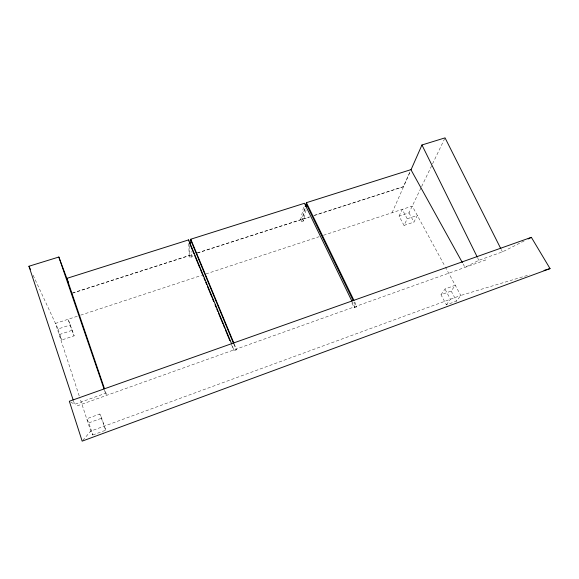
<?xml version="1.0" encoding="UTF-8"?>
<svg xmlns="http://www.w3.org/2000/svg" width="579" height="579" viewBox="0 0 579 579"><rect width="100%" height="100%" fill="white"/><g stroke="black" fill="none" stroke-linecap="round" stroke-linejoin="round"><path stroke-width="0.43" stroke-dasharray="2.9 2.17" d="M234.256 344.049L236.326 349.043L236.232 349.875L233.996 350.671L232.02 344.845M306.096 209.989L303.461 220.99L301.543 221.612L300.631 219.709L303.975 205.277M301.543 221.612L304.72 208.078M303.461 220.99L302.549 219.094L305.155 208.049M314.513 215.25L403.389 186.713L410.193 171.275M392.077 212.71L410.287 171.442M351.873 302.846L354.232 307.71L354.645 306.798L352.293 301.941M354.232 307.71L356.288 306.971L356.707 306.059L354.746 302.021M399.083 216.126L402.195 209.381L407.232 218.775L404.026 225.412L399.083 216.126L408.984 212.855L421.223 187.401M421.613 186.59L432.158 164.66M432.549 163.85L445.048 137.86M404.026 225.412L413.963 222.083L417.314 215.424L407.232 218.775M440.995 294.754L444.94 289.022L455.268 285.281L451.171 291.056L440.995 294.754L446.38 304.844L456.585 301.087L460.79 295.449L529.452 274.801M446.38 304.844L450.433 299.249L444.94 289.022M82.732 440.467L90.737 431.102L460.79 295.449L445.345 267.02M524.125 240.987L502.427 251.894L478.84 260.297L465.009 267.382L462.831 263.452M92.806 434.974L105.733 430.219L101.701 418.176L99.82 414.028L86.705 418.783L88.833 422.858L92.806 434.974L90.737 431.102L80.235 399.032M88.833 422.858L101.701 418.176M77.253 405.85L487.779 259.254M70.848 402.13L74.619 404.323L105.53 393.307L106.746 395.319L105.002 390.203M71.832 330.399L59.152 334.626L61.678 340.018L74.126 335.842L68.112 319.275L74.126 335.842M33.119 275.228L58.059 328.988L70.457 324.884M77.296 316.257L55.483 323.429L79.953 398.171M80.64 315.157L201.608 275.365M205.9 273.954L319.145 236.702M323.437 235.291L412.241 206.081L444.918 266.224M188.754 243.535L189.181 255.498L190.006 257.51L192.069 256.844L191.953 252.589M72.346 293.025L189.181 255.498M197.273 252.9L300.631 219.709M302.549 219.094L309.389 216.901M72.411 293.213L191.316 255.021M197.301 253.095L309.468 217.067M313.746 215.699L403.389 186.713M408.984 212.855L413.963 222.083M451.171 291.056L456.585 301.087M501.219 249.484L502.427 251.894M477.646 257.879L478.84 260.297M353.928 302.115L356.288 306.971M105.733 430.219L99.82 414.028M233.815 344.042L236.232 349.875M231.586 344.838L233.996 350.671M192.069 256.844L191.244 254.84L191.142 251.416M104.365 389.899L105.53 393.307M73.49 400.892L74.619 404.323M58.059 328.988L61.678 340.018M189.601 245.597L190.006 257.51"/><path stroke-width="0.87" d="M305.56 206.348L306.429 202.672L410.909 169.654L462.397 262.663M411.003 169.821L421.961 144.982L445.048 137.86L500.813 248.681M528.142 238.968L531.356 237.347L550.05 268.605L82.16 441.14L69.335 401.254L531.356 237.347M231.672 344.013L188.624 239.894L66.853 278.376L104.415 388.502M190.882 242.862L190.773 239.214L304.438 203.294L351.902 301.138M191.663 242.362L189.514 243.042L194.001 253.892M305.119 206.385L307.109 205.755M73.2 400.031L28.95 266.246L58.834 257.025L68.445 282.639M544.043 270.415L550.05 268.605M421.961 144.982L477.248 257.069M306.429 202.672L353.957 300.4M306.161 203.801L353.139 300.494M28.95 266.246L30.463 269.51M190.773 239.214L233.909 343.224M190.802 240.292L233.467 343.209M194.689 255.556L199.864 268.077M200.551 269.742L203.309 276.415M203.996 278.086L205.031 280.591M205.726 282.255L206.761 284.759M207.448 286.431L211.928 297.273M212.616 298.945L213.651 301.449M215.033 304.786L216.068 307.29M216.756 308.954L217.791 311.459M218.478 313.13L222.966 323.972M223.653 325.644L224.688 328.148M225.376 329.813L229.856 340.662M58.834 257.025L104.068 389.052M188.624 239.894L188.66 240.973"/></g></svg>
